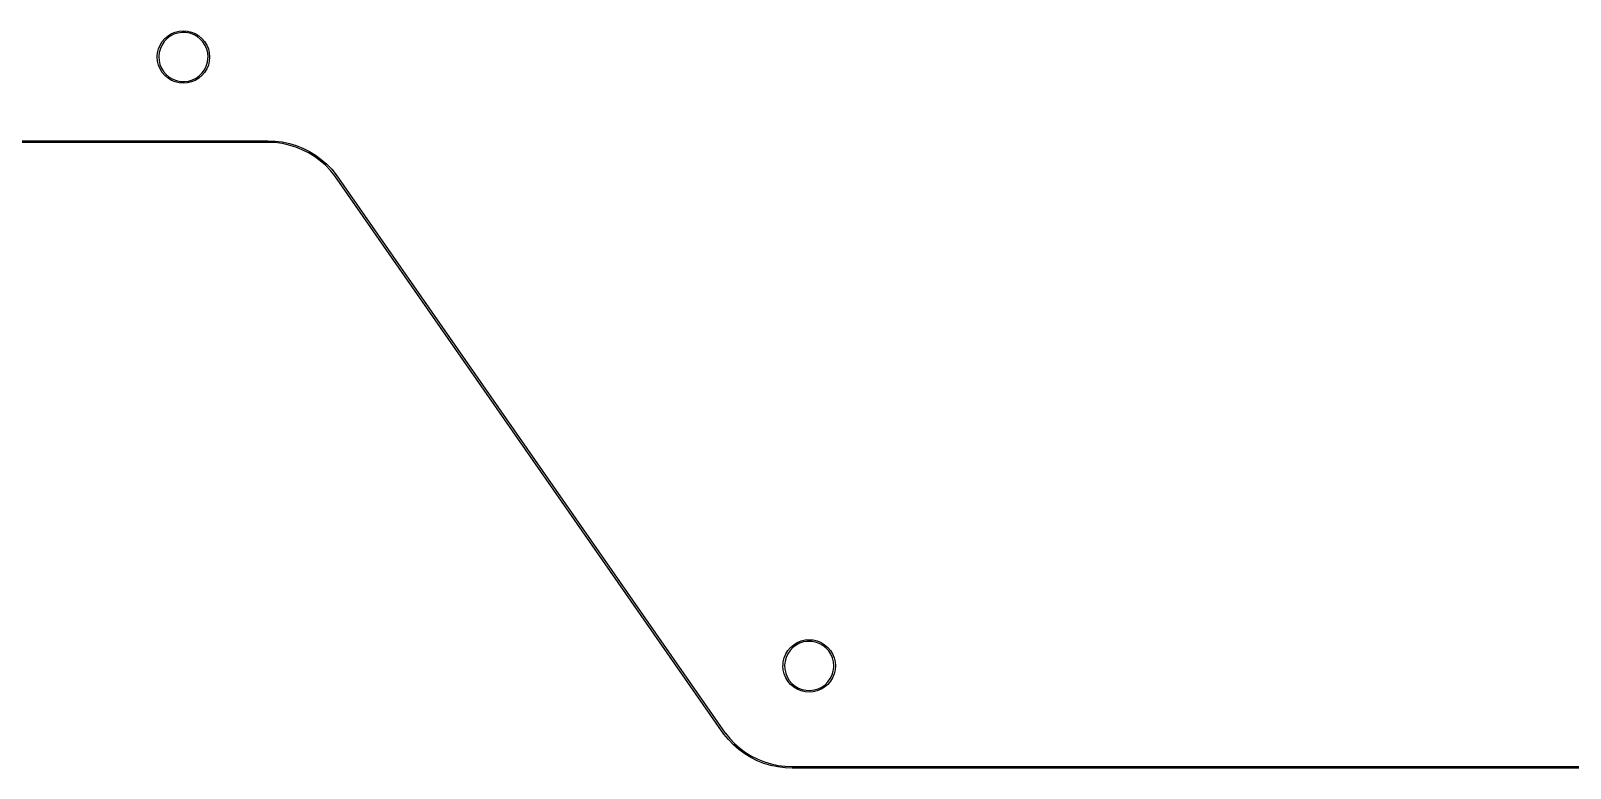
# Model space of a CAD drawing. Extents: x 26 to 390, y -197 to -58.
# Drawn here: x 117 to 208, y -189.1 to -145.4 of the extents above; entities that cross this region are included whole.
import ezdxf

# ---------------------------------------------------------------- set-up
doc = ezdxf.new("R2010")
doc.units = 0
doc.layers.add('BLACK', color=7, linetype='CONTINUOUS')

msp = doc.modelspace()

# ---------------------------------------------------------------- linework, layer by layer
at = {"layer": 'BLACK', "linetype": 'CONTINUOUS'}
for p, q in [((125.089, -145.746), (125.296, -145.619)), ((125.296, -145.619), (125.521, -145.526)), ((125.663, -145.585), (125.436, -145.659)), ((125.521, -145.526), (125.758, -145.469)), ((125.899, -145.549), (125.663, -145.585)), ((125.758, -145.469), (126, -145.45)), ((126.137, -145.551), (125.899, -145.549)), ((126, -145.45), (126.242, -145.469)), ((126.372, -145.593), (126.137, -145.551)), ((126.242, -145.469), (126.479, -145.526)), ((126.596, -145.673), (126.372, -145.593)), ((126.479, -145.526), (126.704, -145.619)), ((126.704, -145.619), (126.911, -145.746)), ((124.469, -146.758), (124.526, -146.521)), ((124.526, -146.521), (124.619, -146.296)), ((124.635, -146.498), (124.571, -146.727)), ((124.619, -146.296), (124.746, -146.089)), ((124.735, -146.281), (124.635, -146.498)), ((124.869, -146.084), (124.735, -146.281)), ((124.746, -146.089), (124.904, -145.904)), ((125.034, -145.912), (124.869, -146.084)), ((124.904, -145.904), (125.089, -145.746)), ((125.225, -145.769), (125.034, -145.912)), ((125.436, -145.659), (125.225, -145.769)), ((126.805, -145.788), (126.596, -145.673)), ((126.992, -145.936), (126.805, -145.788)), ((126.911, -145.746), (127.096, -145.904)), ((127.153, -146.112), (126.992, -145.936)), ((127.096, -145.904), (127.254, -146.089)), ((127.282, -146.312), (127.153, -146.112)), ((127.254, -146.089), (127.381, -146.296)), ((127.377, -146.531), (127.282, -146.312)), ((127.435, -146.762), (127.377, -146.531)), ((127.381, -146.296), (127.474, -146.521)), ((127.474, -146.521), (127.531, -146.758)), ((124.45, -147), (124.453, -146.964)), ((124.469, -147.242), (124.45, -147)), ((124.453, -146.964), (124.469, -146.758)), ((124.526, -147.479), (124.469, -147.242)), ((124.571, -146.727), (124.545, -146.964)), ((124.545, -146.964), (124.559, -147.202)), ((124.559, -147.202), (124.612, -147.435)), ((124.612, -147.435), (124.701, -147.656)), ((127.353, -147.536), (127.422, -147.307)), ((127.422, -147.307), (127.453, -147.071)), ((127.455, -147), (127.435, -146.762)), ((127.453, -147.071), (127.455, -147)), ((127.531, -147.242), (127.474, -147.479)), ((127.531, -146.758), (127.55, -147)), ((127.55, -147), (127.531, -147.242)), ((124.619, -147.704), (124.526, -147.479)), ((124.746, -147.911), (124.619, -147.704)), ((124.701, -147.656), (124.826, -147.859)), ((124.904, -148.096), (124.746, -147.911)), ((124.826, -147.859), (124.982, -148.04)), ((125.089, -148.254), (124.904, -148.096)), ((124.982, -148.04), (125.165, -148.192)), ((125.296, -148.381), (125.089, -148.254)), ((125.165, -148.192), (125.371, -148.312)), ((125.371, -148.312), (125.594, -148.397)), ((126.303, -148.423), (126.531, -148.355)), ((126.531, -148.355), (126.745, -148.25)), ((126.911, -148.254), (126.704, -148.381)), ((126.745, -148.25), (126.939, -148.111)), ((127.096, -148.096), (126.911, -148.254)), ((126.939, -148.111), (127.108, -147.943)), ((127.254, -147.911), (127.096, -148.096)), ((127.108, -147.943), (127.247, -147.749)), ((127.247, -147.749), (127.353, -147.536)), ((127.381, -147.704), (127.254, -147.911)), ((127.474, -147.479), (127.381, -147.704)), ((125.521, -148.474), (125.296, -148.381)), ((125.758, -148.531), (125.521, -148.474)), ((125.594, -148.397), (125.828, -148.445)), ((126, -148.55), (125.758, -148.531)), ((125.828, -148.445), (126.066, -148.453)), ((126.242, -148.531), (126, -148.55)), ((126.066, -148.453), (126.303, -148.423)), ((126.479, -148.474), (126.242, -148.531)), ((126.704, -148.381), (126.479, -148.474)), ((29, -151.95), (131, -151.95)), ((131, -151.95), (131.425, -151.968)), ((131.425, -151.968), (131.847, -152.022)), ((131, -152.05), (29, -152.05)), ((131.01, -152.046), (131, -152.05)), ((131.417, -152.063), (131.01, -152.046)), ((131.831, -152.116), (131.417, -152.063)), ((132.24, -152.203), (131.831, -152.116)), ((131.847, -152.022), (132.264, -152.111)), ((132.639, -152.325), (132.24, -152.203)), ((132.264, -152.111), (132.671, -152.234)), ((133.027, -152.479), (132.639, -152.325)), ((132.671, -152.234), (133.066, -152.392)), ((133.4, -152.666), (133.027, -152.479)), ((133.066, -152.392), (133.447, -152.582)), ((133.757, -152.883), (133.4, -152.666)), ((133.447, -152.582), (133.81, -152.804)), ((134.094, -153.13), (133.757, -152.883)), ((133.81, -152.804), (134.153, -153.056)), ((134.408, -153.404), (134.094, -153.13)), ((134.153, -153.056), (134.474, -153.335)), ((134.699, -153.704), (134.408, -153.404)), ((134.474, -153.335), (134.771, -153.641)), ((134.957, -154.019), (134.699, -153.704)), ((134.771, -153.641), (135.04, -153.97)), ((134.959, -154.029), (134.957, -154.019)), ((157.959, -187.029), (134.959, -154.029)), ((135.04, -153.97), (135.04, -153.971)), ((135.04, -153.971), (135.041, -153.971)), ((135.041, -153.971), (158.041, -186.971)), ((161.746, -182.089), (161.904, -181.904)), ((162.034, -181.912), (161.869, -182.084)), ((161.904, -181.904), (162.089, -181.746)), ((162.225, -181.769), (162.034, -181.912)), ((162.089, -181.746), (162.296, -181.619)), ((162.436, -181.659), (162.225, -181.769)), ((162.296, -181.619), (162.521, -181.526)), ((162.663, -181.585), (162.436, -181.659)), ((162.521, -181.526), (162.758, -181.469)), ((162.899, -181.549), (162.663, -181.585)), ((162.758, -181.469), (163, -181.45)), ((163.137, -181.551), (162.899, -181.549)), ((163, -181.45), (163.242, -181.469)), ((163.372, -181.593), (163.137, -181.551)), ((163.242, -181.469), (163.479, -181.526)), ((163.596, -181.673), (163.372, -181.593)), ((163.479, -181.526), (163.704, -181.619)), ((163.805, -181.788), (163.596, -181.673)), ((163.704, -181.619), (163.911, -181.746)), ((163.992, -181.936), (163.805, -181.788)), ((163.911, -181.746), (164.096, -181.904)), ((164.153, -182.112), (163.992, -181.936)), ((164.096, -181.904), (164.254, -182.089)), ((161.453, -182.964), (161.469, -182.758)), ((161.469, -182.758), (161.526, -182.521)), ((161.526, -182.521), (161.619, -182.296)), ((161.571, -182.727), (161.545, -182.964)), ((161.635, -182.498), (161.571, -182.727)), ((161.619, -182.296), (161.746, -182.089)), ((161.735, -182.281), (161.635, -182.498)), ((161.869, -182.084), (161.735, -182.281)), ((164.282, -182.312), (164.153, -182.112)), ((164.254, -182.089), (164.381, -182.296)), ((164.377, -182.531), (164.282, -182.312)), ((164.435, -182.762), (164.377, -182.531)), ((164.381, -182.296), (164.474, -182.521)), ((164.455, -183), (164.435, -182.762)), ((164.474, -182.521), (164.531, -182.758)), ((164.531, -182.758), (164.55, -183)), ((161.45, -183), (161.453, -182.964)), ((161.469, -183.242), (161.45, -183)), ((161.526, -183.479), (161.469, -183.242)), ((161.619, -183.704), (161.526, -183.479)), ((161.545, -182.964), (161.559, -183.202)), ((161.559, -183.202), (161.612, -183.435)), ((161.612, -183.435), (161.701, -183.656)), ((161.746, -183.911), (161.619, -183.704)), ((161.701, -183.656), (161.826, -183.859)), ((161.826, -183.859), (161.982, -184.04)), ((164.108, -183.943), (164.247, -183.749)), ((164.247, -183.749), (164.353, -183.536)), ((164.381, -183.704), (164.254, -183.911)), ((164.353, -183.536), (164.422, -183.307)), ((164.474, -183.479), (164.381, -183.704)), ((164.422, -183.307), (164.453, -183.071)), ((164.453, -183.071), (164.455, -183)), ((164.531, -183.242), (164.474, -183.479)), ((164.55, -183), (164.531, -183.242)), ((161.904, -184.096), (161.746, -183.911)), ((162.089, -184.254), (161.904, -184.096)), ((161.982, -184.04), (162.165, -184.192)), ((162.296, -184.381), (162.089, -184.254)), ((162.165, -184.192), (162.371, -184.312)), ((162.521, -184.474), (162.296, -184.381)), ((162.371, -184.312), (162.594, -184.397)), ((162.758, -184.531), (162.521, -184.474)), ((162.594, -184.397), (162.828, -184.445)), ((163, -184.55), (162.758, -184.531)), ((162.828, -184.445), (163.066, -184.453)), ((163.242, -184.531), (163, -184.55)), ((163.066, -184.453), (163.303, -184.423)), ((163.479, -184.474), (163.242, -184.531)), ((163.303, -184.423), (163.531, -184.355)), ((163.704, -184.381), (163.479, -184.474)), ((163.531, -184.355), (163.745, -184.25)), ((163.911, -184.254), (163.704, -184.381)), ((163.745, -184.25), (163.939, -184.111)), ((164.096, -184.096), (163.911, -184.254)), ((163.939, -184.111), (164.108, -183.943)), ((164.254, -183.911), (164.096, -184.096)), ((157.96, -187.029), (157.959, -187.029)), ((157.96, -187.03), (157.96, -187.029)), ((158.229, -187.359), (157.96, -187.03)), ((158.041, -186.971), (158.043, -186.981)), ((158.043, -186.981), (158.301, -187.296)), ((158.526, -187.665), (158.229, -187.359)), ((158.301, -187.296), (158.592, -187.596)), ((158.847, -187.944), (158.526, -187.665)), ((158.592, -187.596), (158.906, -187.87)), ((159.19, -188.196), (158.847, -187.944)), ((158.906, -187.87), (159.243, -188.117)), ((159.553, -188.418), (159.19, -188.196)), ((159.243, -188.117), (159.6, -188.334)), ((159.934, -188.608), (159.553, -188.418)), ((159.6, -188.334), (159.973, -188.521)), ((160.329, -188.766), (159.934, -188.608)), ((159.973, -188.521), (160.361, -188.675)), ((160.736, -188.889), (160.329, -188.766)), ((160.361, -188.675), (160.76, -188.797)), ((161.153, -188.978), (160.736, -188.889)), ((160.76, -188.797), (161.169, -188.884)), ((161.575, -189.032), (161.153, -188.978)), ((161.169, -188.884), (161.583, -188.937)), ((162, -189.05), (161.575, -189.032)), ((161.583, -188.937), (161.99, -188.954)), ((161.99, -188.954), (162, -188.95)), ((162, -188.95), (243, -188.95)), ((243, -189.05), (162, -189.05))]:
    msp.add_line(p, q, dxfattribs=at)

doc.saveas('drawing.dxf')
